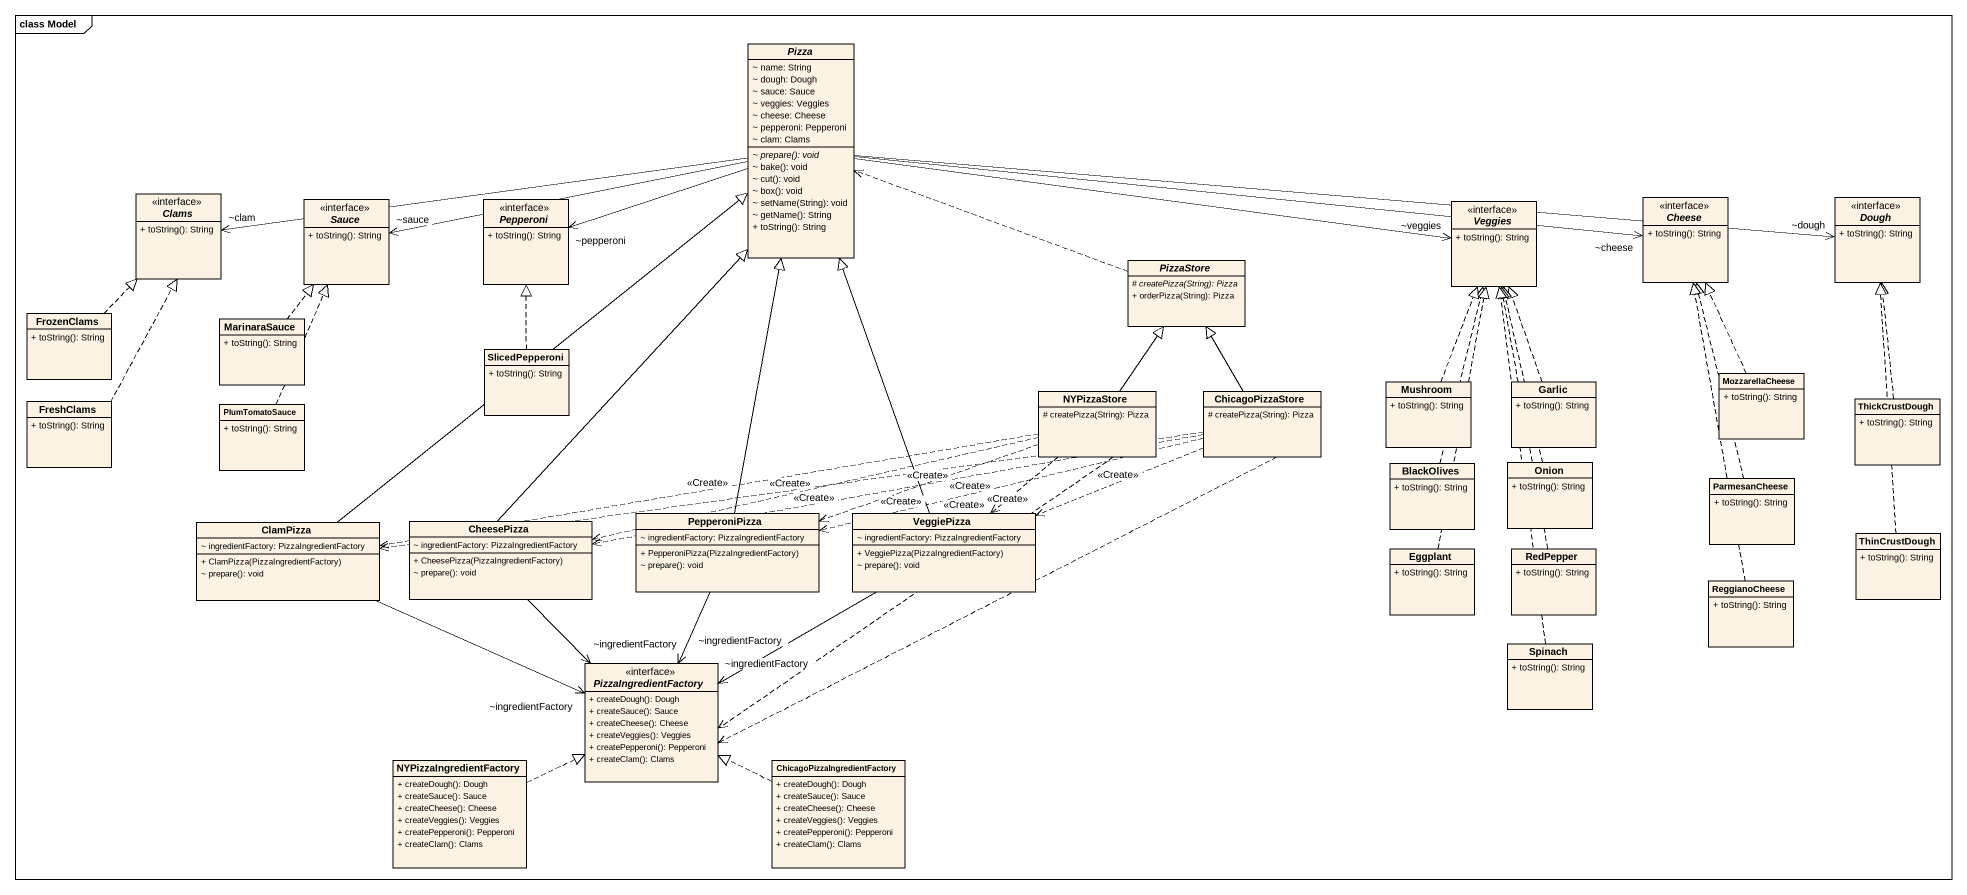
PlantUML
@startuml
mainframe class Model
hide circle
hide empty members
skinparam classAttributeIconSize 0
abstract class Pizza {
  ~ name: String
  ~ dough: Dough
  ~ sauce: Sauce
  ~ veggies: Veggies
  ~ cheese: Cheese
  ~ pepperoni: Pepperoni
  ~ clam: Clams
  {abstract} ~ prepare(): void
  ~ bake(): void
  ~ cut(): void
  ~ box(): void
  ~ setName(String): void
  ~ getName(): String
  + toString(): String
}
interface Clams <<interface>> {
  + toString(): String
}
interface Sauce <<interface>> {
  + toString(): String
}
interface Pepperoni <<interface>> {
  + toString(): String
}
interface Veggies <<interface>> {
  + toString(): String
}
interface Cheese <<interface>> {
  + toString(): String
}
interface Dough <<interface>> {
  + toString(): String
}
abstract class PizzaStore {
  {abstract} # createPizza(String): Pizza
  + orderPizza(String): Pizza
}
class FrozenClams {
  + toString(): String
}
class MarinaraSauce {
  + toString(): String
}
class SlicedPepperoni {
  + toString(): String
}
class Mushroom {
  + toString(): String
}
class Garlic {
  + toString(): String
}
class MozzarellaCheese {
  + toString(): String
}
class FreshClams {
  + toString(): String
}
class PlumTomatoSauce {
  + toString(): String
}
class NYPizzaStore {
  # createPizza(String): Pizza
}
class ChicagoPizzaStore {
  # createPizza(String): Pizza
}
class ThickCrustDough {
  + toString(): String
}
class BlackOlives {
  + toString(): String
}
class Onion {
  + toString(): String
}
class PepperoniPizza {
  ~ ingredientFactory: PizzaIngredientFactory
  + PepperoniPizza(PizzaIngredientFactory)
  ~ prepare(): void
}
class VeggiePizza {
  ~ ingredientFactory: PizzaIngredientFactory
  + VeggiePizza(PizzaIngredientFactory)
  ~ prepare(): void
}
class ParmesanCheese {
  + toString(): String
}
class ClamPizza {
  ~ ingredientFactory: PizzaIngredientFactory
  + ClamPizza(PizzaIngredientFactory)
  ~ prepare(): void
}
class CheesePizza {
  ~ ingredientFactory: PizzaIngredientFactory
  + CheesePizza(PizzaIngredientFactory)
  ~ prepare(): void
}
class Eggplant {
  + toString(): String
}
class RedPepper {
  + toString(): String
}
class ThinCrustDough {
  + toString(): String
}
class ReggianoCheese {
  + toString(): String
}
class Spinach {
  + toString(): String
}
interface PizzaIngredientFactory <<interface>> {
  + createDough(): Dough
  + createSauce(): Sauce
  + createCheese(): Cheese
  + createVeggies(): Veggies
  + createPepperoni(): Pepperoni
  + createClam(): Clams
}
class NYPizzaIngredientFactory {
  + createDough(): Dough
  + createSauce(): Sauce
  + createCheese(): Cheese
  + createVeggies(): Veggies
  + createPepperoni(): Pepperoni
  + createClam(): Clams
}
class "ChicagoPizzaIngredientFactory" as ChicagoPizzaIngredientFactor {
  + createDough(): Dough
  + createSauce(): Sauce
  + createCheese(): Cheese
  + createVeggies(): Veggies
  + createPepperoni(): Pepperoni
  + createClam(): Clams
}
Pizza -left-> "~clam" Clams
Pizza -left-> "~sauce" Sauce
Pizza -left-> "~pepperoni" Pepperoni
Pizza -right-> "~veggies" Veggies
Pizza -right-> "~cheese" Cheese
Pizza -right-> "~dough" Dough
PizzaStore .left.> Pizza
FrozenClams .up.|> Clams
MarinaraSauce .up.|> Sauce
SlicedPepperoni .up.|> Pepperoni
Mushroom .up.|> Veggies
Garlic .up.|> Veggies
MozzarellaCheese .up.|> Cheese
FreshClams .up.|> Clams
PlumTomatoSauce .up.|> Sauce
NYPizzaStore -up-|> PizzaStore
NYPizzaStore .left.> PepperoniPizza : <<Create>>
NYPizzaStore .left.> PepperoniPizza : <<Create>>
NYPizzaStore ..> VeggiePizza : <<Create>>
NYPizzaStore .left.> ClamPizza : <<Create>>
NYPizzaStore .left.> CheesePizza : <<Create>>
NYPizzaStore ..> PizzaIngredientFactory
ChicagoPizzaStore -up-|> PizzaStore
ChicagoPizzaStore .left.> PepperoniPizza : <<Create>>
ChicagoPizzaStore .left.> VeggiePizza : <<Create>>
ChicagoPizzaStore .left.> ClamPizza : <<Create>>
ChicagoPizzaStore .left.> CheesePizza : <<Create>>
ChicagoPizzaStore .left.> PizzaIngredientFactory
ThickCrustDough .up.|> Dough
BlackOlives .up.|> Veggies
Onion .up.|> Veggies
PepperoniPizza -up-|> Pizza
PepperoniPizza --> "~ingredientFactory" PizzaIngredientFactory
VeggiePizza -up-|> Pizza
VeggiePizza -left-> "~ingredientFactory" PizzaIngredientFactory
ParmesanCheese .up.|> Cheese
ClamPizza -up-|> Pizza
ClamPizza -right-> "~ingredientFactory" PizzaIngredientFactory
CheesePizza -up-|> Pizza
CheesePizza --> "~ingredientFactory" PizzaIngredientFactory
Eggplant .up.|> Veggies
RedPepper .up.|> Veggies
ThinCrustDough .up.|> Dough
ReggianoCheese .up.|> Cheese
Spinach .up.|> Veggies
NYPizzaIngredientFactory .right.|> PizzaIngredientFactory
ChicagoPizzaIngredientFactor .left.|> PizzaIngredientFactory
@enduml
